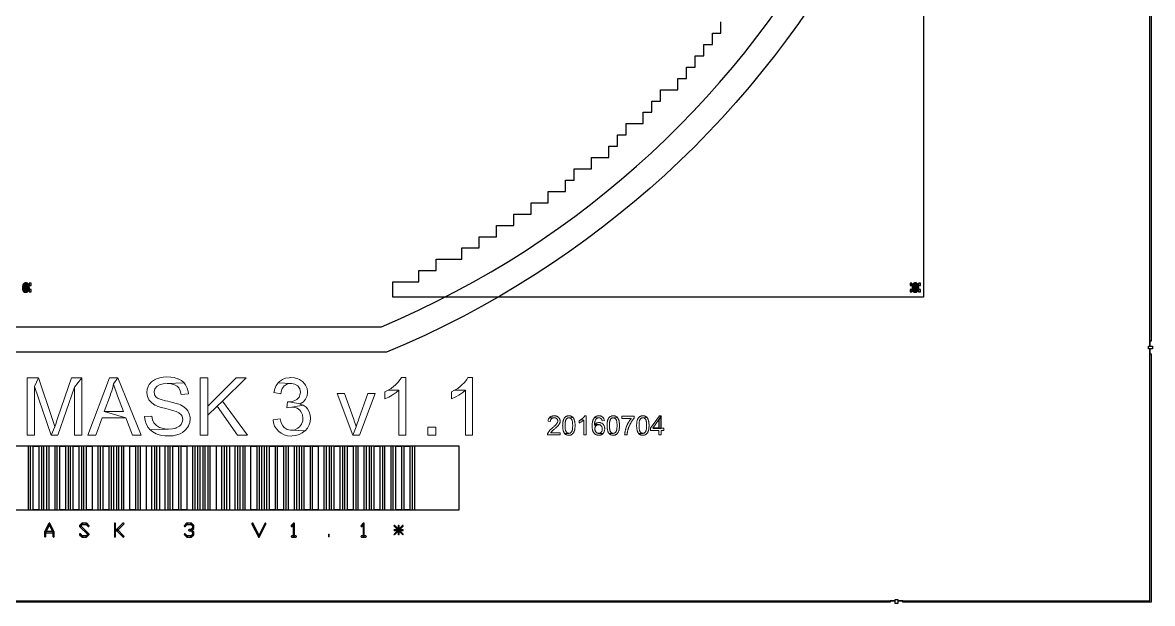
# Model space of a CAD drawing. Header units: millimetres. Extents: x -89 to 89, y -89 to 89.
# Drawn here: x 0.1 to 89.1, y -89.1 to -43.3 of the extents above; entities that cross this region are included whole.
import ezdxf

# ---------------------------------------------------------------- set-up
doc = ezdxf.new("R2010")
doc.units = ezdxf.units.MM
for name, color, linetype in [('A', 4, 'Continuous'), ('AC', 6, 'Continuous'), ('F', 5, 'Continuous'), ('FC', 3, 'Continuous')]:
    doc.layers.add(name, color=color, linetype=linetype)

msp = doc.modelspace()

# ---------------------------------------------------------------- linework, layer by layer
at = {"layer": 'A'}
for points in [[(0.629, -64.535), (0.731, -64.535), (0.735341, -64.53462), (0.73955, -64.533492), (0.7435, -64.531651), (0.74707, -64.529151), (0.750151, -64.52607), (0.752651, -64.5225), (0.754492, -64.51855), (0.75562, -64.514341), (0.756, -64.51), (0.756, -64.36), (0.75562, -64.355659), (0.754492, -64.351449), (0.752651, -64.3475), (0.750151, -64.34393), (0.74707, -64.340849), (0.7435, -64.338349), (0.73955, -64.336508), (0.735341, -64.33538), (0.731, -64.335), (0.646, -64.335, -0.414213562), (0.629, -64.318), (0.629, -64.19, 0.41421356), (0.6165, -64.1775), (0.592948, -64.1775, -0.414213563), (0.580448, -64.165), (0.580499, -64.053483), (0.580492, -64.050915, 1.00799528), (0.099508, -64.050915), (0.0995, -64.053483), (0.0995, -64.3302, 1), (0.5625, -64.3302), (0.562499, -64.053532), (0.562492, -64.050866, 1.008421629), (0.117508, -64.050866), (0.117501, -64.053532), (0.1175, -64.3302, 1), (0.5445, -64.3302), (0.544499, -64.05358), (0.544492, -64.050813, 1.008903316), (0.135508, -64.050813), (0.135501, -64.05358), (0.1355, -64.3302, 1), (0.5265, -64.3302), (0.526499, -64.053629), (0.526492, -64.050755, 1.009453438), (0.153508, -64.050755), (0.1535, -64.053629), (0.1535, -64.3302, 1), (0.5085, -64.3302), (0.5085, -64.053678), (0.508492, -64.050692, 1.010089885), (0.171508, -64.050692), (0.1715, -64.053678), (0.1715, -64.3302, 1), (0.4905, -64.3302), (0.4905, -64.053726), (0.490491, -64.050622, 1.010837862), (0.189509, -64.050622), (0.1895, -64.053726), (0.1895, -64.3302, 1), (0.4725, -64.3302), (0.4725, -64.053775), (0.472491, -64.050546, 1.01173423), (0.207509, -64.050546), (0.2075, -64.053775), (0.2075, -64.3302, 1), (0.4545, -64.3302), (0.4545, -64.053823), (0.454491, -64.05046, 1.012835522), (0.225509, -64.05046), (0.2255, -64.053823), (0.2255, -64.3302, 1), (0.4365, -64.3302), (0.4365, -64.053872), (0.43649, -64.050364, 1.014233835), (0.24351, -64.050364), (0.2435, -64.053872), (0.2435, -64.3302, 1), (0.4185, -64.3302), (0.4185, -64.05392), (0.41849, -64.050253, 1.016092009), (0.26151, -64.050253), (0.2615, -64.05392), (0.2615, -64.3302, 1), (0.4005, -64.3302), (0.4005, -64.053969), (0.40049, -64.050123, 1.018733225), (0.27951, -64.050123), (0.2795, -64.053969), (0.2795, -64.2707, 0.414213563), (0.292, -64.2832), (0.295, -64.2832, -0.414213565), (0.3075, -64.2957), (0.3075, -64.3202, 0.414213563), (0.3275, -64.3402), (0.3525, -64.3402, 0.414213563), (0.3725, -64.3202), (0.3725, -64.2952, 0.414213563), (0.3525, -64.2752), (0.305, -64.2752, -0.414213562), (0.2925, -64.2627), (0.2925, -64.054004), (0.292511, -64.050011, -1.021522029), (0.387489, -64.050011), (0.3875, -64.054004), (0.3875, -64.3302, -1), (0.2745, -64.3302), (0.2745, -64.053955), (0.27451, -64.050161, -1.017890471), (0.40549, -64.050161), (0.4055, -64.053955), (0.4055, -64.3302, -1), (0.2565, -64.3302), (0.2565, -64.053907), (0.25651, -64.050286, -1.015515614), (0.42349, -64.050286), (0.4235, -64.053907), (0.4235, -64.3302, -1), (0.2385, -64.3302), (0.2385, -64.053858), (0.23851, -64.050392, -1.013808109), (0.44149, -64.050392), (0.4415, -64.053858), (0.4415, -64.3302, -1), (0.2205, -64.3302), (0.2205, -64.05381), (0.220509, -64.050485, -1.012504642), (0.459491, -64.050485), (0.4595, -64.05381), (0.4595, -64.3302, -1), (0.2025, -64.3302), (0.2025, -64.053761), (0.202509, -64.050568, -1.011467578), (0.477491, -64.050568), (0.4775, -64.053761), (0.4775, -64.3302, -1), (0.1845, -64.3302), (0.1845, -64.053713), (0.184509, -64.050642, -1.010617056), (0.495491, -64.050642), (0.4955, -64.053713), (0.4955, -64.3302, -1), (0.1665, -64.3302), (0.1665, -64.053664), (0.166508, -64.05071, -1.009903153), (0.513492, -64.05071), (0.5135, -64.053664), (0.5135, -64.3302, -1), (0.1485, -64.3302), (0.148501, -64.053616), (0.148508, -64.050771, -1.009292839), (0.531492, -64.050771), (0.531499, -64.053616), (0.5315, -64.3302, -1), (0.1305, -64.3302), (0.130501, -64.053567), (0.130508, -64.050828, -1.008763282), (0.549492, -64.050828), (0.549499, -64.053567), (0.5495, -64.3302, -1), (0.1125, -64.3302), (0.112501, -64.053518), (0.112508, -64.05088, -1.008298118), (0.567492, -64.05088), (0.567499, -64.053518), (0.5675, -64.18, 0.414212057), (0.58, -64.1925), (0.5915, -64.1925, -0.414213561), (0.604, -64.205), (0.604, -64.51), (0.60438, -64.514341), (0.605508, -64.51855), (0.607349, -64.5225), (0.609849, -64.52607), (0.61293, -64.529151), (0.6165, -64.531651), (0.62045, -64.533492), (0.624659, -64.53462)], [(0.3525, -64.044), (0.3275, -64.044, 0.414213562), (0.3075, -64.064), (0.3075, -64.089, 0.414213562), (0.3275, -64.109), (0.3525, -64.109, 0.414213562), (0.3725, -64.089), (0.3725, -64.064, 0.414213562)], [(0.756, -63.86, 0.414213562), (0.731, -63.835), (0.629, -63.835, 0.414213562), (0.604, -63.86), (0.604, -64.01, 0.414213562), (0.629, -64.035), (0.731, -64.035, 0.414213561), (0.756, -64.01)], [(70.116, -63.86, 0.414213562), (70.091, -63.835), (69.989, -63.835, 0.414213562), (69.964, -63.86), (69.964, -64.01, 0.414213562), (69.989, -64.035), (70.091, -64.035, 0.414213562), (70.116, -64.01)], [(70.669, -64.535), (70.771, -64.535), (70.775341, -64.53462), (70.77955, -64.533492), (70.7835, -64.531651), (70.78707, -64.529151), (70.790151, -64.52607), (70.792651, -64.5225), (70.794492, -64.51855), (70.79562, -64.514341), (70.796, -64.51), (70.796, -64.36), (70.79562, -64.355659), (70.794492, -64.351449), (70.792651, -64.3475), (70.790151, -64.34393), (70.78707, -64.340849), (70.7835, -64.338349), (70.77955, -64.336508), (70.775341, -64.33538), (70.771, -64.335), (70.686, -64.335, -0.414213562), (70.669, -64.318), (70.669, -64.19, 0.41421356), (70.6565, -64.1775), (70.632948, -64.1775, -0.414213563), (70.620448, -64.165), (70.620499, -64.053483), (70.620492, -64.050915, 1.00799528), (70.139508, -64.050915), (70.1395, -64.053483), (70.1395, -64.3302, 1), (70.6025, -64.3302), (70.602499, -64.053532), (70.602492, -64.050866, 1.008421629), (70.157508, -64.050866), (70.157501, -64.053532), (70.1575, -64.3302, 1), (70.5845, -64.3302), (70.584499, -64.05358), (70.584492, -64.050813, 1.008903316), (70.175508, -64.050813), (70.175501, -64.05358), (70.1755, -64.3302, 1), (70.5665, -64.3302), (70.566499, -64.053629), (70.566492, -64.050755, 1.009453438), (70.193508, -64.050755), (70.1935, -64.053629), (70.1935, -64.3302, 1), (70.5485, -64.3302), (70.5485, -64.053678), (70.548492, -64.050692, 1.010089885), (70.211508, -64.050692), (70.2115, -64.053678), (70.2115, -64.3302, 1), (70.5305, -64.3302), (70.5305, -64.053726), (70.530491, -64.050622, 1.010837862), (70.229509, -64.050622), (70.2295, -64.053726), (70.2295, -64.3302, 1), (70.5125, -64.3302), (70.5125, -64.053775), (70.512491, -64.050546, 1.01173423), (70.247509, -64.050546), (70.2475, -64.053775), (70.2475, -64.3302, 1), (70.4945, -64.3302), (70.4945, -64.053823), (70.494491, -64.05046, 1.012835522), (70.265509, -64.05046), (70.2655, -64.053823), (70.2655, -64.3302, 1), (70.4765, -64.3302), (70.4765, -64.053872), (70.47649, -64.050364, 1.014233835), (70.28351, -64.050364), (70.2835, -64.053872), (70.2835, -64.3302, 1), (70.4585, -64.3302), (70.4585, -64.05392), (70.45849, -64.050253, 1.016092009), (70.30151, -64.050253), (70.3015, -64.05392), (70.3015, -64.3302, 1), (70.4405, -64.3302), (70.4405, -64.053969), (70.44049, -64.050123, 1.018733225), (70.31951, -64.050123), (70.3195, -64.053969), (70.3195, -64.2707, 0.414213563), (70.332, -64.2832), (70.335, -64.2832, -0.414213565), (70.3475, -64.2957), (70.3475, -64.3202, 0.414213563), (70.3675, -64.3402), (70.3925, -64.3402, 0.414213563), (70.4125, -64.3202), (70.4125, -64.2952, 0.414213563), (70.3925, -64.2752), (70.345, -64.2752, -0.414213562), (70.3325, -64.2627), (70.3325, -64.054004), (70.332511, -64.050011, -1.021522029), (70.427489, -64.050011), (70.4275, -64.054004), (70.4275, -64.3302, -1), (70.3145, -64.3302), (70.3145, -64.053955), (70.31451, -64.050161, -1.017890471), (70.44549, -64.050161), (70.4455, -64.053955), (70.4455, -64.3302, -1), (70.2965, -64.3302), (70.2965, -64.053907), (70.29651, -64.050286, -1.015515614), (70.46349, -64.050286), (70.4635, -64.053907), (70.4635, -64.3302, -1), (70.2785, -64.3302), (70.2785, -64.053858), (70.27851, -64.050392, -1.013808109), (70.48149, -64.050392), (70.4815, -64.053858), (70.4815, -64.3302, -1), (70.2605, -64.3302), (70.2605, -64.05381), (70.260509, -64.050485, -1.012504642), (70.499491, -64.050485), (70.4995, -64.05381), (70.4995, -64.3302, -1), (70.2425, -64.3302), (70.2425, -64.053761), (70.242509, -64.050568, -1.011467578), (70.517491, -64.050568), (70.5175, -64.053761), (70.5175, -64.3302, -1), (70.2245, -64.3302), (70.2245, -64.053713), (70.224509, -64.050642, -1.010617056), (70.535491, -64.050642), (70.5355, -64.053713), (70.5355, -64.3302, -1), (70.2065, -64.3302), (70.2065, -64.053664), (70.206508, -64.05071, -1.009903153), (70.553492, -64.05071), (70.5535, -64.053664), (70.5535, -64.3302, -1), (70.1885, -64.3302), (70.188501, -64.053616), (70.188508, -64.050771, -1.009292839), (70.571492, -64.050771), (70.571499, -64.053616), (70.5715, -64.3302, -1), (70.1705, -64.3302), (70.170501, -64.053567), (70.170508, -64.050828, -1.008763282), (70.589492, -64.050828), (70.589499, -64.053567), (70.5895, -64.3302, -1), (70.1525, -64.3302), (70.152501, -64.053518), (70.152508, -64.05088, -1.008298118), (70.607492, -64.05088), (70.607499, -64.053518), (70.6075, -64.18, 0.414212057), (70.62, -64.1925), (70.6315, -64.1925, -0.414213561), (70.644, -64.205), (70.644, -64.51), (70.64438, -64.514341), (70.645508, -64.51855), (70.647349, -64.5225), (70.649849, -64.52607), (70.65293, -64.529151), (70.6565, -64.531651), (70.66045, -64.533492), (70.664659, -64.53462)], [(70.3925, -64.044), (70.3675, -64.044, 0.414213562), (70.3475, -64.064), (70.3475, -64.089, 0.414213562), (70.3675, -64.109), (70.3925, -64.109, 0.414213562), (70.4125, -64.089), (70.4125, -64.064, 0.414213562)], [(70.796, -63.86, 0.414213562), (70.771, -63.835), (70.669, -63.835, 0.414213562), (70.644, -63.86), (70.644, -64.01, 0.414213562), (70.669, -64.035), (70.771, -64.035, 0.414213561), (70.796, -64.01)], [(70.091, -64.335), (69.989, -64.335, 0.414213563), (69.964, -64.36), (69.964, -64.51, 0.414213563), (69.989, -64.535), (70.091, -64.535, 0.414213562), (70.116, -64.51), (70.116, -64.36, 0.414213562)]]:
    msp.add_lwpolyline(points, format="xyb", close=True, dxfattribs=at)
at = {"layer": 'AC'}
msp.add_lwpolyline([(71.02, -5.89), (71.02, -64.93), (29.24, -64.93), (29.24, -63.74), (31.28, -63.74), (31.28, -62.85), (32.64, -62.85), (32.64, -61.96), (34.68, -61.96), (34.68, -61.07), (36.04, -61.07), (36.04, -60.18), (37.4, -60.18), (37.4, -59.29), (38.76, -59.29), (38.76, -58.4), (40.12, -58.4), (40.12, -57.51), (41.48, -57.51), (41.48, -56.62), (42.84, -56.62), (42.84, -55.73), (43.52, -55.73), (43.52, -54.84), (44.88, -54.84), (44.88, -53.95), (46.24, -53.95), (46.24, -53.06), (46.92, -53.06), (46.92, -52.17), (47.6, -52.17), (47.6, -51.28), (48.96, -51.28), (48.96, -50.39), (49.64, -50.39), (49.64, -49.5), (50.32, -49.5), (50.32, -48.61), (51.68, -48.61), (51.68, -47.72), (52.36, -47.72), (52.36, -46.83), (53.04, -46.83), (53.04, -45.94), (53.72, -45.94), (53.72, -45.05), (54.4, -45.05), (54.4, -44.16), (55.08, -44.16), (55.08, -43.27)], dxfattribs=at)
at = {"layer": 'F'}
for points in [[(-68.8, -88.85), (68.8, -88.85), (68.8, -88.75), (69, -88.75), (69, -88.85), (88.85, -88.85), (88.85, -69), (88.75, -69), (88.75, -68.8), (88.85, -68.8), (88.85, 68.8), (88.75, 68.8), (88.75, 69), (88.85, 69), (88.85, 88.85), (69, 88.85), (69, 88.75), (68.8, 88.75), (68.8, 88.85), (-68.8, 88.85)], [(88.95, 68.4), (88.95, -68.4), (88.851, -68.4), (88.851, -68.8), (89.05, -68.8), (89.05, -69), (88.851, -69), (88.851, -69.4), (88.95, -69.4), (88.95, -88.95), (69.4, -88.95), (69.4, -88.851), (69, -88.851), (69, -89.05), (68.8, -89.05), (68.8, -88.851), (68.4, -88.851), (68.4, -88.95), (-68.4, -88.95)]]:
    msp.add_lwpolyline(points, dxfattribs=at)
for points in [[(0, 75, -0.820384483), (28.75, -69.270755, -0.820384483), (28.75, -69.270755), (-28.75, -69.270755, -0.820384483), (0, 75), (0, 73, 0.818118267), (-28.348642, -67.270755, 0.818118267), (-28.348642, -67.270755), (28.348642, -67.270755, 0.818118267), (0, 73, 0.818118267), (0, 73)], [(1.81634, -83.425196, 1), (1.905766, -83.469951), (2.239252, -82.80361, 1), (2.149826, -82.758855)], [(2.239253, -82.758858, 1), (2.149825, -82.803607), (2.483253, -83.469948, 1), (2.572682, -83.425199)], [(4.57571, -82.912464, 1), (4.646396, -82.983199), (4.813111, -82.8166, 1), (4.742424, -82.745865)], [(4.777767, -82.731232, 1), (4.777767, -82.831232), (5.111253, -82.831232, 1), (5.111253, -82.731232)], [(5.146596, -82.745865, 1), (5.07591, -82.8166), (5.242624, -82.983199, 1), (5.313311, -82.912464)], [(7.311053, -83.780715, 1), (7.411053, -83.780715), (7.411053, -82.781232, 1), (7.311053, -82.781232)], [(8.063307, -82.816604, 1), (7.992628, -82.745861), (7.492428, -83.245602, 1), (7.563107, -83.316345)], [(12.82571, -82.912464, 1), (12.896396, -82.983199), (13.063111, -82.8166, 1), (12.992424, -82.745865)], [(13.027767, -82.731232, 1), (13.027767, -82.831232), (13.361253, -82.831232, 1), (13.361253, -82.731232)], [(13.396596, -82.745865, 1), (13.32591, -82.8166), (13.492624, -82.983199, 1), (13.563311, -82.912464)], [(18.239092, -82.758719, 1), (18.149665, -82.803471), (18.649807, -83.802897, 1), (18.739235, -83.758145)], [(18.649809, -83.758142, 1), (18.739233, -83.8029), (19.239462, -82.803475, 1), (19.150037, -82.758716)], [(21.242412, -82.912579, 1), (21.313089, -82.983323), (21.479817, -82.816755, 1), (21.409141, -82.74601)], [(21.494479, -82.781383, 1), (21.394479, -82.781383), (21.394479, -83.780857, 1), (21.494479, -83.780857)], [(26.742409, -82.912582, 1), (26.813092, -82.98332), (26.979789, -82.816752, 1), (26.909105, -82.746014)], [(26.994447, -82.781383, 1), (26.894447, -82.781383), (26.894447, -83.780857, 1), (26.994447, -83.780857)], [(1.861053, -83.397573, 1), (1.861053, -83.497573), (2.527967, -83.497573, 1), (2.527967, -83.397573)], [(1.811053, -83.780715, 1), (1.911053, -83.780715), (1.911053, -83.447573, 1), (1.811053, -83.447573)], [(2.577967, -83.447573, 1), (2.477967, -83.447573), (2.477967, -83.780715, 1), (2.577967, -83.780715)], [(5.242629, -83.649488, 1), (5.313306, -83.578743), (4.646392, -82.91246, 1), (4.575715, -82.983204)], [(4.646396, -83.578748, 1), (4.57571, -83.649483), (4.742424, -83.816083, 1), (4.813111, -83.745348)], [(5.07591, -83.745348, 1), (5.146596, -83.816083), (5.313311, -83.649483, 1), (5.242624, -83.578748)], [(7.527767, -83.330974, 1), (7.527767, -83.230974), (7.361053, -83.230974, 1), (7.361053, -83.330974)], [(7.563107, -83.245602, 1), (7.492428, -83.316345), (7.992628, -83.816087, 1), (8.063307, -83.745343)], [(12.992424, -83.816083, 1), (13.063111, -83.745348), (12.896396, -83.578748, 1), (12.82571, -83.649483)], [(13.361253, -83.330974, 1), (13.361253, -83.230974), (13.194539, -83.230974, 1), (13.194539, -83.330974)], [(13.563311, -83.149742, 1), (13.492624, -83.079007), (13.32591, -83.245606, 1), (13.396596, -83.316341)], [(13.396596, -83.245606, 1), (13.32591, -83.316341), (13.492624, -83.482941, 1), (13.563311, -83.412206)], [(13.563311, -83.649483, 1), (13.492624, -83.578748), (13.32591, -83.745348, 1), (13.396596, -83.816083)], [(13.577967, -82.947832, 1), (13.477967, -82.947832), (13.477967, -83.114374, 1), (13.577967, -83.114374)], [(13.577967, -83.447573, 1), (13.477967, -83.447573), (13.477967, -83.614115, 1), (13.577967, -83.614115)], [(29.384612, -82.924251, 1), (29.337494, -82.971413), (30.004408, -83.637697, 1), (30.051526, -83.590534)], [(30.051526, -82.971413, 1), (30.004408, -82.924251), (29.337494, -83.590534, 1), (29.384612, -83.637697)], [(30.027967, -83.314307, 1), (30.027967, -83.24764), (29.361053, -83.24764, 1), (29.361053, -83.314307)], [(29.661206, -83.614115, 1), (29.727872, -83.614115), (29.727872, -82.947832, 1), (29.661206, -82.947832)], [(4.777767, -83.730715, 1), (4.777767, -83.830715), (5.111253, -83.830715, 1), (5.111253, -83.730715)], [(13.361253, -83.830715, 1), (13.361253, -83.730715), (13.027767, -83.730715, 1), (13.027767, -83.830715)], [(21.27775, -83.730857, 1), (21.27775, -83.830857), (21.611175, -83.830857, 1), (21.611175, -83.730857)], [(26.77775, -83.730857, 1), (26.77775, -83.830857), (27.111175, -83.830857, 1), (27.111175, -83.730857)]]:
    msp.add_lwpolyline(points, format="xyb", close=True, dxfattribs=at)
at = {"layer": 'F', "lineweight": 0}
for points in [[(1.351006, -71.294894), (0.454629, -71.294894), (0.454629, -75.79369), (1.029663, -75.79369), (1.029663, -71.96464)], [(1.351006, -71.294894), (1.029663, -71.96464), (2.331946, -75.79369), (2.629611, -75.147623), (2.60255, -75.056294), (2.521369, -74.805985), (2.41651, -74.48126)], [(4.747089, -71.294894), (3.945424, -71.294894), (2.869772, -74.427139), (2.795356, -74.650387), (2.700644, -74.931139), (2.629611, -75.147623), (2.331946, -75.79369), (2.866389, -75.79369), (4.175438, -72.028908)], [(4.747089, -71.294894), (4.175438, -72.028908), (4.175438, -75.79369), (4.747089, -75.79369)], [(7.581669, -71.294894), (6.942366, -71.294894), (5.213882, -75.79369), (5.846419, -75.79369), (6.340272, -74.430521), (8.220972, -74.430521), (6.512782, -73.946816), (7.006635, -72.62762), (7.020165, -72.58703), (7.111494, -72.316426), (7.18591, -72.042439), (7.246796, -71.765069)], [(7.581669, -71.294894), (7.246796, -71.765069), (7.277239, -71.869928), (7.355038, -72.113472), (7.453132, -72.390842), (7.568139, -72.698654), (8.038314, -73.946816), (6.512782, -73.946816), (8.220972, -74.430521), (8.745267, -75.79369), (9.421778, -75.79369)], [(11.45131, -71.217096), (11.16041, -71.234008), (10.883041, -71.284747), (10.625967, -71.369311), (10.463604, -71.450492), (10.236973, -71.612854), (10.061081, -71.81919), (10.000195, -71.920667), (9.902101, -72.181123), (9.868275, -72.458493), (9.868275, -72.485553), (9.912248, -72.766305), (10.027255, -73.016614), (10.071228, -73.080883), (10.257269, -73.273688), (10.507578, -73.436051), (10.541403, -73.456346), (10.747739, -73.54091), (11.025108, -73.625474), (11.373511, -73.716803), (11.721914, -73.804749), (11.999284, -73.879165), (12.175176, -73.936669), (12.388277, -74.038145), (12.581083, -74.200508), (12.641969, -74.301984), (12.702855, -74.572589), (12.689325, -74.701126), (12.5777, -74.9582), (12.445781, -75.093502), (12.188707, -75.235569), (12.148116, -75.252482), (11.884277, -75.31675), (11.586612, -75.337046), (10.125349, -75.381019), (10.33845, -75.556912), (10.592141, -75.692214), (10.754504, -75.7531), (11.011578, -75.820751), (11.299095, -75.857959), (11.613673, -75.871489), (11.664411, -75.871489), (11.955311, -75.847811), (12.229297, -75.786925), (12.482989, -75.692214), (12.68256, -75.583972), (12.899043, -75.411462), (13.071553, -75.198361), (13.149352, -75.059676), (13.244063, -74.79922), (13.277889, -74.525233), (13.271124, -74.400078), (13.21362, -74.126092), (13.088466, -73.882548), (12.983607, -73.750628), (12.777271, -73.574735), (12.510049, -73.425903), (12.398425, -73.378547), (12.171794, -73.304131), (11.877512, -73.22295), (11.515579, -73.135003), (11.349833, -73.097795), (11.008196, -73.003084), (10.764652, -72.908372), (10.615819, -72.817043), (10.507578, -72.681741), (10.443309, -72.417902), (10.443309, -72.407754), (10.507578, -72.154063), (10.690236, -71.93758), (10.879659, -71.83272), (11.143498, -71.765069), (11.474988, -71.741391), (12.797566, -71.694036), (12.591231, -71.51476), (12.334157, -71.376076), (12.286801, -71.359163), (12.029727, -71.277982), (11.752357, -71.234008)], [(12.797566, -71.694036), (11.474988, -71.741391), (11.789565, -71.765069), (12.053405, -71.839485), (12.25974, -71.961257), (12.37813, -72.079647), (12.506667, -72.313043), (12.570935, -72.603943), (13.142587, -72.563352), (13.122291, -72.367164), (13.047875, -72.099942), (12.919338, -71.853016)], [(14.661353, -71.294894), (14.066024, -71.294894), (14.066024, -75.79369), (14.661353, -75.79369), (14.661353, -74.234333), (14.661353, -73.52738)], [(17.702269, -71.294894), (16.893839, -71.294894), (14.661353, -73.52738), (14.661353, -74.234333), (15.395367, -73.517232), (15.814804, -73.118091)], [(20.212123, -71.683888), (20.053143, -71.896989), (19.938137, -72.15068), (19.860338, -72.44158), (20.411694, -72.539674), (20.438755, -72.400989), (20.536849, -72.133768), (20.689063, -71.930814), (20.712741, -71.910519), (20.946138, -71.775217), (21.226889, -71.731244)], [(21.213359, -71.274599), (21.074675, -71.281364), (20.793923, -71.32872), (20.543614, -71.430197), (20.320365, -71.579029), (20.212123, -71.683888), (21.226889, -71.731244), (21.257332, -71.731244), (21.534702, -71.785365), (21.75795, -71.930814), (21.761333, -71.934197), (21.910165, -72.157445), (21.960904, -72.431432), (21.954138, -72.563352), (21.86281, -72.817043), (21.680152, -72.999701), (21.58544, -73.057205), (21.328366, -73.151916), (21.044232, -73.185742), (21.954138, -73.334574), (22.197682, -73.175594), (22.373575, -72.976023), (22.373575, -72.976023), (22.491964, -72.722332), (22.529173, -72.444963), (22.529173, -72.397607), (22.481817, -72.12362), (22.36681, -71.866546), (22.319454, -71.79213), (22.133414, -71.589177), (21.893252, -71.433579), (21.768098, -71.376076), (21.500876, -71.301659)], [(30.265072, -71.274599), (29.909904, -71.274599), (29.81181, -71.436962), (29.642682, -71.653445), (29.416051, -71.876694), (29.331487, -71.95111), (29.108239, -72.120237), (28.868078, -72.26907), (29.710333, -72.272452), (29.710333, -75.79369), (30.265072, -75.79369)], [(35.504647, -71.274599), (35.149479, -71.274599), (35.054768, -71.436962), (34.882258, -71.653445), (34.659009, -71.876694), (34.571063, -71.95111), (34.347814, -72.120237), (34.107653, -72.26907), (34.953291, -72.272452), (34.953291, -75.79369), (35.504647, -75.79369)], [(25.444934, -72.532909), (24.859752, -72.532909), (26.101149, -75.79369), (26.351458, -75.14424), (26.317632, -75.025851), (26.233069, -74.751864), (26.145122, -74.488025)], [(27.849929, -72.532909), (27.28166, -72.532909), (26.557794, -74.525233), (26.523968, -74.616562), (26.429257, -74.900696), (26.351458, -75.14424), (26.101149, -75.79369), (26.615297, -75.79369)], [(28.868078, -72.26907), (28.607621, -72.404372), (28.607621, -72.938815), (28.67189, -72.915137), (28.918816, -72.803513), (29.18942, -72.654681), (29.267219, -72.607325), (29.514145, -72.44158), (29.710333, -72.272452)], [(34.107653, -72.26907), (33.847196, -72.404372), (33.847196, -72.938815), (33.914847, -72.915137), (34.158391, -72.803513), (34.428995, -72.654681), (34.506794, -72.607325), (34.753721, -72.44158), (34.953291, -72.272452)], [(15.814804, -73.118091), (15.395367, -73.517232), (16.998698, -75.79369), (17.78345, -75.79369)], [(20.956285, -73.178977), (20.895399, -73.662682), (21.020554, -73.635621), (21.284393, -73.601796), (22.184152, -73.452963), (21.910165, -73.358252), (21.954138, -73.334574), (21.044232, -73.185742)], [(22.184152, -73.452963), (21.284393, -73.601796), (21.433225, -73.611943), (21.697064, -73.693125), (21.91693, -73.848722), (22.008259, -73.953581), (22.126649, -74.193743), (22.163857, -74.477877), (22.146944, -74.670683), (22.058998, -74.927757), (21.896635, -75.147623), (21.75795, -75.26263), (21.514407, -75.377636), (21.237037, -75.418227), (22.329602, -75.455435), (22.51226, -75.242334), (22.644179, -75.005555), (22.725361, -74.745099), (22.749039, -74.464347), (22.732126, -74.234333), (22.661092, -73.967112), (22.529173, -73.737098), (22.407401, -73.605178)], [(10.257269, -74.298602), (9.695765, -74.34934), (9.695765, -74.36287), (9.732973, -74.647005), (9.814154, -74.910844), (9.946074, -75.15777), (9.952839, -75.167918), (10.125349, -75.381019), (11.586612, -75.337046), (11.434397, -75.333663), (11.153645, -75.28969), (10.896571, -75.201744), (10.876276, -75.194978), (10.622584, -75.042764), (10.446692, -74.853341), (10.433161, -74.833045), (10.321537, -74.596267)], [(20.357573, -74.531998), (19.806217, -74.606414), (19.840043, -74.822898), (19.931372, -75.086737), (20.066674, -75.320133), (20.252714, -75.523086), (20.435372, -75.658388), (20.672151, -75.78016), (20.939372, -75.851194), (21.233655, -75.874872), (21.324984, -75.871489), (21.609118, -75.837664), (21.872957, -75.756482), (22.109736, -75.631328), (22.322837, -75.4622), (22.329602, -75.455435), (21.237037, -75.418227), (21.182916, -75.414844), (20.912312, -75.357341), (20.682298, -75.208509), (20.570674, -75.079972), (20.44552, -74.843193)], [(41.946017, -74.282322), (41.922634, -74.282638), (41.87966, -74.285166), (41.838898, -74.290222), (41.799716, -74.297489), (41.762429, -74.307285), (41.727355, -74.319608), (41.693861, -74.334144), (41.662578, -74.351207), (41.633191, -74.370798), (41.605701, -74.392917), (41.592745, -74.404608), (41.568415, -74.430519), (41.941909, -74.434943), (41.976983, -74.436207), (42.016481, -74.44221), (42.053136, -74.452322), (42.086946, -74.467173), (42.118229, -74.486132), (42.146667, -74.509515), (42.157727, -74.521207), (42.181742, -74.551225), (42.200385, -74.583772), (42.213656, -74.61853), (42.221556, -74.6555), (42.2244, -74.694683), (42.224084, -74.702898), (42.220924, -74.737025), (42.213024, -74.771467), (42.201017, -74.806541), (42.184585, -74.842564), (42.16373, -74.878902), (42.138452, -74.915872), (42.12676, -74.931039), (42.109381, -74.952526), (42.089474, -74.975277), (42.067671, -74.999292), (42.043024, -75.024571), (42.016481, -75.050798), (41.987411, -75.078288), (41.956128, -75.107043), (41.922634, -75.137062), (41.886612, -75.168344), (41.848377, -75.200575), (41.807931, -75.234069), (41.7915, -75.247656), (41.75611, -75.277359), (41.722931, -75.30643), (41.691965, -75.334236), (41.662894, -75.361411), (41.636035, -75.387638), (41.611073, -75.413233), (41.588322, -75.437879), (41.567783, -75.461262), (41.567151, -75.461894), (41.540608, -75.494757), (41.516593, -75.527619), (41.495106, -75.560798), (41.476147, -75.593976), (41.460032, -75.627471), (41.446128, -75.660965), (41.441389, -75.67392), (41.431277, -75.711207), (41.425589, -75.749757), (41.424641, -75.788939), (42.415571, -75.788939), (42.415571, -75.611987), (41.680273, -75.611987), (41.685013, -75.604404), (41.706184, -75.573437), (41.730515, -75.542471), (41.758006, -75.511504), (41.761165, -75.508028), (41.777597, -75.491913), (41.798452, -75.472638), (41.82373, -75.449571), (41.853749, -75.423028), (41.888191, -75.393326), (41.927058, -75.359831), (41.970664, -75.323177), (42.005738, -75.293474), (42.042708, -75.26156), (42.077151, -75.230909), (42.109381, -75.202155), (42.1394, -75.174664), (42.167206, -75.148753), (42.192485, -75.124106), (42.215552, -75.101039), (42.236407, -75.079236), (42.25505, -75.059329), (42.273693, -75.03721), (42.300552, -75.003716), (42.323935, -74.970853), (42.344474, -74.938623), (42.362169, -74.907024), (42.376704, -74.876058), (42.3865, -74.851095), (42.398191, -74.813493), (42.406723, -74.775575), (42.411779, -74.73734), (42.413359, -74.69879), (42.412727, -74.670984), (42.408619, -74.632117), (42.401351, -74.594831), (42.390608, -74.558809), (42.376704, -74.524367), (42.359641, -74.491504), (42.338786, -74.460222), (42.315087, -74.430519), (42.287597, -74.40208), (42.269269, -74.385649), (42.241147, -74.363846), (42.210812, -74.344887), (42.178898, -74.32814), (42.144771, -74.314236), (42.108749, -74.302861), (42.071147, -74.293697), (42.031333, -74.287378), (41.989623, -74.283586)], [(41.568415, -74.430519), (41.546296, -74.458326), (41.526704, -74.48866), (41.509641, -74.520891), (41.49479, -74.555649), (41.482467, -74.592303), (41.472355, -74.631485), (41.464455, -74.67288), (41.4594, -74.716169), (41.648359, -74.735761), (41.648675, -74.721857), (41.652467, -74.679515), (41.659734, -74.640649), (41.67111, -74.604311), (41.686593, -74.571448), (41.705868, -74.54143), (41.729251, -74.514571), (41.732095, -74.512043), (41.759901, -74.488344), (41.790552, -74.469069), (41.824046, -74.454218), (41.860701, -74.443474), (41.899883, -74.436839), (41.941909, -74.434943)], [(43.101574, -74.282322), (43.077875, -74.282954), (43.036481, -74.286114), (42.997299, -74.292433), (42.960013, -74.301913), (42.924939, -74.314236), (42.891444, -74.330036), (42.860162, -74.348679), (42.830775, -74.370482), (42.808972, -74.389125), (42.783693, -74.41472), (42.759994, -74.442842), (42.737875, -74.473493), (42.717968, -74.506671), (42.699325, -74.542062), (42.682894, -74.579664), (42.668043, -74.62011), (42.667095, -74.62327), (42.657615, -74.653604), (42.649084, -74.685519), (42.6415, -74.719329), (42.634864, -74.754404), (42.62886, -74.79169), (42.624121, -74.83024), (42.620013, -74.870686), (42.616853, -74.912712), (42.614641, -74.956318), (42.613377, -75.00182), (42.612745, -75.048902), (42.613061, -75.07734), (42.614325, -75.126634), (42.616537, -75.174032), (42.619697, -75.21985), (42.624121, -75.264088), (42.629492, -75.30643), (42.636128, -75.346876), (42.643712, -75.385742), (42.652559, -75.423028), (42.662355, -75.458418), (42.673098, -75.492229), (42.685106, -75.524459), (42.698061, -75.554794), (42.712281, -75.583233), (42.727448, -75.610407), (42.743879, -75.63537), (42.761258, -75.659069), (42.766946, -75.666021), (43.101574, -75.663177), (43.07282, -75.661281), (43.037745, -75.654645), (43.004567, -75.642322), (42.972968, -75.624943), (42.943266, -75.601876), (42.915143, -75.573753), (42.888916, -75.540259), (42.888284, -75.539311), (42.875645, -75.519088), (42.863953, -75.496021), (42.85321, -75.469794), (42.843414, -75.440723), (42.834883, -75.408809), (42.826983, -75.37405), (42.820347, -75.336448), (42.814976, -75.295686), (42.810236, -75.25208), (42.80676, -75.20563), (42.804232, -75.156337), (42.802652, -75.104199), (42.80202, -75.048902), (42.802336, -75.022675), (42.803284, -74.970537), (42.80518, -74.920612), (42.80834, -74.87353), (42.812448, -74.828976), (42.81782, -74.78695), (42.824139, -74.747452), (42.831407, -74.710482), (42.839623, -74.676039), (42.849102, -74.644125), (42.85953, -74.614738), (42.870905, -74.588196), (42.883544, -74.563865), (42.897132, -74.542378), (42.905347, -74.531318), (42.931258, -74.501932), (42.960013, -74.477601), (42.990979, -74.458958), (43.02479, -74.445686), (43.060812, -74.437471), (43.099678, -74.434943), (43.431779, -74.427359), (43.405552, -74.398604), (43.377113, -74.37301), (43.346463, -74.350259), (43.313284, -74.330352), (43.292113, -74.32024), (43.257987, -74.306337), (43.221649, -74.295909), (43.183414, -74.288326), (43.1436, -74.283902)], [(43.431779, -74.427359), (43.099678, -74.434943), (43.130645, -74.436523), (43.165719, -74.443474), (43.199214, -74.455798), (43.231128, -74.473177), (43.260831, -74.495928), (43.288953, -74.523735), (43.315496, -74.556597), (43.316128, -74.557861), (43.328767, -74.578084), (43.340459, -74.601151), (43.350886, -74.627378), (43.360682, -74.656448), (43.369214, -74.688363), (43.376797, -74.723121), (43.383117, -74.761039), (43.388805, -74.801801), (43.393228, -74.845407), (43.396704, -74.891857), (43.399232, -74.941467), (43.400812, -74.993604), (43.401444, -75.048902), (43.401444, -75.050798), (43.400812, -75.105779), (43.399232, -75.157917), (43.396704, -75.20721), (43.393228, -75.253344), (43.388489, -75.29695), (43.382801, -75.337396), (43.376165, -75.374998), (43.368582, -75.409757), (43.36005, -75.441671), (43.35057, -75.470742), (43.339827, -75.496653), (43.328136, -75.520036), (43.315496, -75.540259), (43.294325, -75.567433), (43.266518, -75.59682), (43.237132, -75.620519), (43.205849, -75.639162), (43.172671, -75.652433), (43.138228, -75.660333), (43.101574, -75.663177), (42.766946, -75.666021), (42.792541, -75.694459), (42.819715, -75.719422), (42.848786, -75.741857), (42.879437, -75.761132), (42.912299, -75.777563), (42.946426, -75.790835), (42.982764, -75.801262), (43.020682, -75.80853), (43.06018, -75.812954), (43.101574, -75.814534), (43.128117, -75.813902), (43.169195, -75.810426), (43.208377, -75.804106), (43.245347, -75.794311), (43.280738, -75.781671), (43.313916, -75.766188), (43.345199, -75.747229), (43.374901, -75.725426), (43.396388, -75.706467), (43.421667, -75.680872), (43.44505, -75.652749), (43.466853, -75.621783), (43.48676, -75.58892), (43.505087, -75.553214), (43.521518, -75.515296), (43.53637, -75.47485), (43.536686, -75.474218), (43.545849, -75.443883), (43.554381, -75.411969), (43.561964, -75.378474), (43.5686, -75.343084), (43.574604, -75.306114), (43.579344, -75.267563), (43.583451, -75.227117), (43.586611, -75.185091), (43.588823, -75.141485), (43.590087, -75.095984), (43.590403, -75.048902), (43.590403, -75.042582), (43.590087, -74.995184), (43.588823, -74.949682), (43.586611, -74.906709), (43.583767, -74.86563), (43.579976, -74.82708), (43.575236, -74.790426), (43.569864, -74.755984), (43.56386, -74.723753), (43.556909, -74.693735), (43.554381, -74.684887), (43.542689, -74.644125), (43.529418, -74.605575), (43.515199, -74.568604), (43.499399, -74.534162), (43.48202, -74.5013), (43.463693, -74.470649), (43.455793, -74.458958)], [(44.025831, -74.602099), (43.991072, -74.622006), (43.955682, -74.640965), (43.918712, -74.658976), (43.918712, -74.837192), (43.935459, -74.830872), (43.968005, -74.816969), (44.002132, -74.801485), (44.037522, -74.78379), (44.074492, -74.763883), (44.113042, -74.741764), (44.132634, -74.730073), (44.168972, -74.707006), (44.202466, -74.684255), (44.233433, -74.661188), (44.261555, -74.638121), (44.286834, -74.615054)], [(44.471054, -74.282322), (44.352559, -74.282322), (44.342132, -74.301913), (44.324121, -74.331616), (44.30295, -74.361318), (44.278935, -74.391337), (44.252076, -74.421671), (44.222057, -74.452006), (44.188879, -74.482972), (44.181295, -74.489608), (44.152225, -74.513939), (44.122522, -74.537322), (44.09124, -74.559757), (44.059009, -74.58156), (44.025831, -74.602099), (44.286834, -74.615054), (44.286834, -75.788939), (44.471054, -75.788939)], [(45.120403, -74.425147), (45.094808, -74.454218), (45.090384, -74.459906), (45.072373, -74.484236), (45.055626, -74.509831), (45.040143, -74.537006), (45.025607, -74.566077), (45.01202, -74.596411), (44.999697, -74.628642), (44.988321, -74.662136), (44.977894, -74.697526), (44.96873, -74.734497), (44.96083, -74.772731), (44.953879, -74.812861), (44.947875, -74.854571), (44.942819, -74.897861), (44.939028, -74.942731), (44.9365, -74.989181), (44.93492, -75.03721), (44.934288, -75.08682), (44.934288, -75.101039), (44.935236, -75.150333), (44.937448, -75.198047), (44.940923, -75.243549), (44.945663, -75.287471), (44.951667, -75.329181), (44.958935, -75.369311), (44.96715, -75.407545), (44.976946, -75.443567), (44.988005, -75.47801), (45.000013, -75.510556), (45.013284, -75.541207), (45.028135, -75.569961), (45.043935, -75.596504), (45.060998, -75.621467), (45.079641, -75.644534), (45.084697, -75.650853), (45.111871, -75.679292), (45.139994, -75.704887), (45.169381, -75.727954), (45.200347, -75.748177), (45.232894, -75.765872), (45.266388, -75.780723), (45.301462, -75.792731), (45.337801, -75.80221), (45.375403, -75.809162), (45.414585, -75.81327), (45.454715, -75.814534), (45.476518, -75.814218), (45.516332, -75.811058), (45.555198, -75.804738), (45.592485, -75.795575), (45.628191, -75.783567), (45.662949, -75.7684), (45.696128, -75.750073), (45.713823, -75.738697), (45.744158, -75.716262), (45.77228, -75.690984), (45.798191, -75.663177), (45.451871, -75.663177), (45.445236, -75.662861), (45.407633, -75.659385), (45.370663, -75.650537), (45.334641, -75.636318), (45.299251, -75.617043), (45.282187, -75.605352), (45.253749, -75.581337), (45.228154, -75.553214), (45.206035, -75.5213), (45.18676, -75.484961), (45.17412, -75.454627), (45.161797, -75.417656), (45.152949, -75.380054), (45.147894, -75.34182), (45.145998, -75.302638), (45.146946, -75.271987), (45.151685, -75.231857), (45.160217, -75.193939), (45.172541, -75.158865), (45.188972, -75.125686), (45.208879, -75.095352), (45.232894, -75.067229), (45.238265, -75.062173), (45.267652, -75.036578), (45.298935, -75.015723), (45.117243, -75.015091), (45.117243, -75.013195), (45.118507, -74.96485), (45.120719, -74.919032), (45.124195, -74.875426), (45.128619, -74.834664), (45.134622, -74.796114), (45.141574, -74.760407), (45.14979, -74.727229), (45.158953, -74.696262), (45.169381, -74.66814), (45.170013, -74.667508), (45.187708, -74.628642), (45.207299, -74.592935), (45.229102, -74.560705), (45.252801, -74.531634), (45.278711, -74.505723), (45.306518, -74.482972), (45.31505, -74.476969), (45.348228, -74.45801), (45.383303, -74.444422), (45.420905, -74.436523), (45.461035, -74.433679)], [(45.472094, -74.282322), (45.458823, -74.282322), (45.418061, -74.284534), (45.379195, -74.28959), (45.341277, -74.297173), (45.305254, -74.307285), (45.270812, -74.32024), (45.237633, -74.336039), (45.206035, -74.354367), (45.176016, -74.375222), (45.147262, -74.39892), (45.120403, -74.425147), (45.461035, -74.433679), (45.47715, -74.434311), (45.515384, -74.439051), (45.551407, -74.449478), (45.584901, -74.464961), (45.616184, -74.486132), (45.644938, -74.512675), (45.654418, -74.523735), (45.672429, -74.551541), (45.688544, -74.585352), (45.702763, -74.62485), (45.714455, -74.670352), (45.897726, -74.655816), (45.896778, -74.649813), (45.889511, -74.608419), (45.879715, -74.569236), (45.86676, -74.532266), (45.851592, -74.497508), (45.833265, -74.464961), (45.81241, -74.434943), (45.789027, -74.407136), (45.762801, -74.381541), (45.757745, -74.377433), (45.728674, -74.354999), (45.697708, -74.335723), (45.664845, -74.319608), (45.630087, -74.306021), (45.593433, -74.295593), (45.554882, -74.288326), (45.514436, -74.283902)], [(46.596053, -74.282322), (46.572354, -74.282954), (46.53096, -74.286114), (46.491778, -74.292433), (46.454492, -74.301913), (46.419102, -74.314236), (46.385923, -74.330036), (46.354641, -74.348679), (46.325254, -74.370482), (46.303451, -74.389125), (46.278172, -74.41472), (46.254157, -74.442842), (46.232355, -74.473493), (46.212131, -74.506671), (46.193804, -74.542062), (46.177373, -74.579664), (46.162522, -74.62011), (46.161574, -74.62327), (46.152094, -74.653604), (46.143563, -74.685519), (46.135979, -74.719329), (46.129343, -74.754404), (46.12334, -74.79169), (46.1186, -74.83024), (46.114492, -74.870686), (46.111332, -74.912712), (46.10912, -74.956318), (46.107856, -75.00182), (46.107224, -75.048902), (46.10754, -75.07734), (46.108488, -75.126634), (46.1107, -75.174032), (46.114176, -75.21985), (46.1186, -75.264088), (46.123972, -75.30643), (46.130607, -75.346876), (46.138191, -75.385742), (46.147039, -75.423028), (46.156834, -75.458418), (46.167578, -75.492229), (46.179585, -75.524459), (46.19254, -75.554794), (46.20676, -75.583233), (46.221927, -75.610407), (46.238358, -75.63537), (46.255421, -75.659069), (46.261425, -75.666021), (46.596053, -75.663177), (46.567299, -75.661281), (46.532224, -75.654645), (46.499046, -75.642322), (46.467447, -75.624943), (46.437745, -75.601876), (46.409622, -75.573753), (46.383395, -75.540259), (46.382763, -75.539311), (46.370124, -75.519088), (46.358117, -75.496021), (46.347689, -75.469794), (46.337894, -75.440723), (46.329046, -75.408809), (46.321462, -75.37405), (46.314827, -75.336448), (46.309139, -75.295686), (46.304715, -75.25208), (46.300923, -75.20563), (46.298395, -75.156337), (46.297131, -75.104199), (46.296499, -75.048902), (46.296499, -75.022675), (46.297763, -74.970537), (46.299659, -74.920612), (46.302819, -74.87353), (46.306927, -74.828976), (46.312299, -74.78695), (46.318618, -74.747452), (46.325886, -74.710482), (46.334102, -74.676039), (46.343581, -74.644125), (46.354009, -74.614738), (46.365384, -74.588196), (46.378024, -74.563865), (46.391611, -74.542378), (46.399827, -74.531318), (46.425737, -74.501932), (46.454176, -74.477601), (46.485459, -74.458958), (46.518953, -74.445686), (46.555291, -74.437471), (46.594157, -74.434943), (46.926258, -74.427359), (46.900031, -74.398604), (46.871592, -74.37301), (46.840626, -74.350259), (46.807763, -74.330352), (46.786592, -74.32024), (46.75215, -74.306337), (46.716128, -74.295909), (46.677893, -74.288326), (46.638079, -74.283902)], [(46.926258, -74.427359), (46.594157, -74.434943), (46.624808, -74.436523), (46.660198, -74.443474), (46.693693, -74.455798), (46.725607, -74.473177), (46.75531, -74.495928), (46.783433, -74.523735), (46.809975, -74.556597), (46.810607, -74.557861), (46.823247, -74.578084), (46.834938, -74.601151), (46.845366, -74.627378), (46.854845, -74.656448), (46.863693, -74.688363), (46.87096, -74.723121), (46.877596, -74.761039), (46.883284, -74.801801), (46.887708, -74.845407), (46.891183, -74.891857), (46.893711, -74.941467), (46.895291, -74.993604), (46.895607, -75.048902), (46.895607, -75.050798), (46.895291, -75.105779), (46.893711, -75.157917), (46.891183, -75.20721), (46.887392, -75.253344), (46.882968, -75.29695), (46.87728, -75.337396), (46.870644, -75.374998), (46.863061, -75.409757), (46.854529, -75.441671), (46.844734, -75.470742), (46.834306, -75.496653), (46.822615, -75.520036), (46.809975, -75.540259), (46.788804, -75.567433), (46.760998, -75.59682), (46.731295, -75.620519), (46.700328, -75.639162), (46.66715, -75.652433), (46.632392, -75.660333), (46.596053, -75.663177), (46.261425, -75.666021), (46.28702, -75.694459), (46.314195, -75.719422), (46.343265, -75.741857), (46.373916, -75.761132), (46.406462, -75.777563), (46.440905, -75.790835), (46.476927, -75.801262), (46.514845, -75.80853), (46.554659, -75.812954), (46.596053, -75.814534), (46.622596, -75.813902), (46.663674, -75.810426), (46.70254, -75.804106), (46.739827, -75.794311), (46.775217, -75.781671), (46.808395, -75.766188), (46.839678, -75.747229), (46.869064, -75.725426), (46.890551, -75.706467), (46.91583, -75.680872), (46.939529, -75.652749), (46.961332, -75.621783), (46.981239, -75.58892), (46.999566, -75.553214), (47.015998, -75.515296), (47.030849, -75.47485), (47.030849, -75.474218), (47.040328, -75.443883), (47.04886, -75.411969), (47.056444, -75.378474), (47.063079, -75.343084), (47.068767, -75.306114), (47.073823, -75.267563), (47.077931, -75.227117), (47.080774, -75.185091), (47.083302, -75.141485), (47.084566, -75.095984), (47.084882, -75.048902), (47.084882, -75.042582), (47.084566, -74.995184), (47.082986, -74.949682), (47.08109, -74.906709), (47.077931, -74.86563), (47.074139, -74.82708), (47.069715, -74.790426), (47.064343, -74.755984), (47.05834, -74.723753), (47.051072, -74.693735), (47.04886, -74.684887), (47.037169, -74.644125), (47.023897, -74.605575), (47.009362, -74.568604), (46.993563, -74.534162), (46.976499, -74.5013), (46.958172, -74.470649), (46.950273, -74.458958)], [(48.254975, -74.307917), (47.284269, -74.307917), (47.284269, -74.484868), (48.018618, -74.484868), (48.016722, -74.487396), (47.993655, -74.514255), (47.970589, -74.542378), (47.948154, -74.571448), (47.925719, -74.601151), (47.9036, -74.632433), (47.881797, -74.664348), (47.859994, -74.69721), (47.838507, -74.731337), (47.817336, -74.766095), (47.796165, -74.802117), (47.77531, -74.839088), (47.754771, -74.877006), (47.748767, -74.888065), (47.730756, -74.92314), (47.713061, -74.958846), (47.696313, -74.994236), (47.679882, -75.029943), (47.664399, -75.065965), (47.649548, -75.102303), (47.635328, -75.138642), (47.621741, -75.175296), (47.608786, -75.21195), (47.596462, -75.24892), (47.584771, -75.286207), (47.573711, -75.323493), (47.5636, -75.361095), (47.562336, -75.365203), (47.55096, -75.409757), (47.540849, -75.453047), (47.531369, -75.495073), (47.523154, -75.536151), (47.515886, -75.575649), (47.509566, -75.614199), (47.504511, -75.651485), (47.500403, -75.687824), (47.497243, -75.722582), (47.495031, -75.756392), (47.494083, -75.788939), (47.683358, -75.788939), (47.685254, -75.759868), (47.689046, -75.71879), (47.69347, -75.678028), (47.698525, -75.638214), (47.704213, -75.599032), (47.710849, -75.560482), (47.718116, -75.522247), (47.726016, -75.484961), (47.734548, -75.447991), (47.743711, -75.411969), (47.753823, -75.376578), (47.758247, -75.360779), (47.769622, -75.324125), (47.781313, -75.287155), (47.793637, -75.2505), (47.806908, -75.214162), (47.820496, -75.177824), (47.834715, -75.141485), (47.849882, -75.105463), (47.865365, -75.069441), (47.881481, -75.033419), (47.898228, -74.998028), (47.915607, -74.962322), (47.933618, -74.926932), (47.952261, -74.891541), (47.971536, -74.856467), (47.986072, -74.830556), (48.008507, -74.792006), (48.030626, -74.75472), (48.052745, -74.718697), (48.07518, -74.683939), (48.097615, -74.650445), (48.119733, -74.618214), (48.142168, -74.587248), (48.164603, -74.557545), (48.187038, -74.529106), (48.209789, -74.501932), (48.232224, -74.476021), (48.254975, -74.451058)], [(48.925811, -74.282322), (48.901797, -74.282954), (48.860719, -74.286114), (48.821536, -74.292433), (48.78425, -74.301913), (48.74886, -74.314236), (48.715365, -74.330036), (48.684083, -74.348679), (48.654696, -74.370482), (48.633209, -74.389125), (48.607614, -74.41472), (48.583916, -74.442842), (48.562113, -74.473493), (48.54189, -74.506671), (48.523562, -74.542062), (48.506815, -74.579664), (48.49228, -74.62011), (48.491016, -74.62327), (48.481536, -74.653604), (48.473321, -74.685519), (48.465421, -74.719329), (48.458785, -74.754404), (48.453098, -74.79169), (48.448042, -74.83024), (48.443934, -74.870686), (48.440774, -74.912712), (48.438562, -74.956318), (48.437299, -75.00182), (48.436983, -75.048902), (48.436983, -75.07734), (48.438246, -75.126634), (48.440458, -75.174032), (48.443618, -75.21985), (48.448042, -75.264088), (48.45373, -75.30643), (48.460049, -75.346876), (48.467949, -75.385742), (48.476481, -75.423028), (48.486276, -75.458418), (48.497336, -75.492229), (48.509027, -75.524459), (48.522298, -75.554794), (48.536202, -75.583233), (48.551685, -75.610407), (48.5678, -75.63537), (48.58518, -75.659069), (48.590867, -75.666021), (48.925811, -75.663177), (48.897057, -75.661281), (48.861666, -75.654645), (48.828488, -75.642322), (48.79689, -75.624943), (48.767187, -75.601876), (48.73938, -75.573753), (48.713153, -75.540259), (48.712522, -75.539311), (48.699566, -75.519088), (48.687875, -75.496021), (48.677131, -75.469794), (48.667336, -75.440723), (48.658804, -75.408809), (48.65122, -75.37405), (48.644585, -75.336448), (48.638897, -75.295686), (48.634157, -75.25208), (48.630681, -75.20563), (48.628154, -75.156337), (48.626574, -75.104199), (48.625942, -75.048902), (48.626258, -75.022675), (48.627206, -74.970537), (48.629417, -74.920612), (48.632577, -74.87353), (48.636685, -74.828976), (48.641741, -74.78695), (48.648061, -74.747452), (48.655328, -74.710482), (48.66386, -74.676039), (48.673023, -74.644125), (48.683451, -74.614738), (48.695142, -74.588196), (48.707466, -74.563865), (48.721053, -74.542378), (48.729269, -74.531318), (48.75518, -74.501932), (48.783934, -74.477601), (48.814901, -74.458958), (48.848711, -74.445686), (48.885049, -74.437471), (48.9236, -74.434943), (49.2557, -74.427359), (49.229473, -74.398604), (49.201034, -74.37301), (49.170384, -74.350259), (49.137521, -74.330352), (49.11635, -74.32024), (49.081908, -74.306337), (49.04557, -74.295909), (49.007652, -74.288326), (48.967521, -74.283902)], [(49.2557, -74.427359), (48.9236, -74.434943), (48.954566, -74.436523), (48.989956, -74.443474), (49.023451, -74.455798), (49.055049, -74.473177), (49.085068, -74.495928), (49.113191, -74.523735), (49.139417, -74.556597), (49.140365, -74.557861), (49.153005, -74.578084), (49.16438, -74.601151), (49.175124, -74.627378), (49.184603, -74.656448), (49.193135, -74.688363), (49.200718, -74.723121), (49.207354, -74.761039), (49.212726, -74.801801), (49.217466, -74.845407), (49.220942, -74.891857), (49.223469, -74.941467), (49.224733, -74.993604), (49.225365, -75.048902), (49.225365, -75.050798), (49.224733, -75.105779), (49.223153, -75.157917), (49.220626, -75.20721), (49.21715, -75.253344), (49.21241, -75.29695), (49.207038, -75.337396), (49.200403, -75.374998), (49.192819, -75.409757), (49.183971, -75.441671), (49.174492, -75.470742), (49.163748, -75.496653), (49.152057, -75.520036), (49.139417, -75.540259), (49.118246, -75.567433), (49.09044, -75.59682), (49.061053, -75.620519), (49.029771, -75.639162), (48.996908, -75.652433), (48.96215, -75.660333), (48.925811, -75.663177), (48.590867, -75.666021), (48.616462, -75.694459), (48.643637, -75.719422), (48.672707, -75.741857), (48.703674, -75.761132), (48.73622, -75.777563), (48.770663, -75.790835), (48.806685, -75.801262), (48.844603, -75.80853), (48.884417, -75.812954), (48.925811, -75.814534), (48.952038, -75.813902), (48.993116, -75.810426), (49.032298, -75.804106), (49.069585, -75.794311), (49.104659, -75.781671), (49.138153, -75.766188), (49.169436, -75.747229), (49.198823, -75.725426), (49.22031, -75.706467), (49.245588, -75.680872), (49.268971, -75.652749), (49.290774, -75.621783), (49.310681, -75.58892), (49.329008, -75.553214), (49.34544, -75.515296), (49.360291, -75.47485), (49.360607, -75.474218), (49.370087, -75.443883), (49.378302, -75.411969), (49.385886, -75.378474), (49.392837, -75.343084), (49.398525, -75.306114), (49.403265, -75.267563), (49.407373, -75.227117), (49.410533, -75.185091), (49.412744, -75.141485), (49.414008, -75.095984), (49.41464, -75.048902), (49.41464, -75.042582), (49.414008, -74.995184), (49.412744, -74.949682), (49.410533, -74.906709), (49.407689, -74.86563), (49.403897, -74.82708), (49.399473, -74.790426), (49.394101, -74.755984), (49.387782, -74.723753), (49.38083, -74.693735), (49.378618, -74.684887), (49.366611, -74.644125), (49.353655, -74.605575), (49.33912, -74.568604), (49.323321, -74.534162), (49.306258, -74.5013), (49.287614, -74.470649), (49.280031, -74.458958)], [(50.375867, -74.288326), (50.225458, -74.288326), (49.54135, -75.260928), (49.54135, -75.429664), (50.191648, -75.429664), (50.191648, -75.788939), (50.375867, -75.788939), (50.375867, -75.429664), (50.578414, -75.429664), (50.578414, -75.260928), (50.375867, -75.260928), (49.72241, -75.260928), (50.191648, -74.584404)], [(31.986792, -75.79369), (31.986792, -75.164535), (32.615947, -75.164535), (32.615947, -75.79369), (31.986792, -75.79369)], [(45.166853, -74.951262), (45.141258, -74.981597), (45.117243, -75.015091), (45.298935, -75.015723), (45.332429, -74.999292), (45.367819, -74.987601), (45.405106, -74.980649), (45.444604, -74.978437)], [(45.481574, -74.815705), (45.466407, -74.815705), (45.427856, -74.818865), (45.389938, -74.825184), (45.352652, -74.83498), (45.315998, -74.848251), (45.279975, -74.864682), (45.254697, -74.878902), (45.22373, -74.899757), (45.194343, -74.924088), (45.166853, -74.951262), (45.444604, -74.978437), (45.449975, -74.978437), (45.489474, -74.981281), (45.52676, -74.989181), (45.561834, -75.001504), (45.594697, -75.018883), (45.625031, -75.040686), (45.653154, -75.067229), (45.673693, -75.092508), (45.692968, -75.122526), (45.708451, -75.155073), (45.720459, -75.190463), (45.72899, -75.228697), (45.734362, -75.269459), (45.735942, -75.313065), (45.735942, -75.320649), (45.73373, -75.363939), (45.728358, -75.404701), (45.719511, -75.442935), (45.707819, -75.478326), (45.692336, -75.511188), (45.674009, -75.541207), (45.652206, -75.569013), (45.652206, -75.569013), (45.623135, -75.597768), (45.592485, -75.621151), (45.560254, -75.639478), (45.525812, -75.652749), (45.48979, -75.660333), (45.451871, -75.663177), (45.798191, -75.663177), (45.822206, -75.632842), (45.844009, -75.599664), (45.863916, -75.563642), (45.879399, -75.529831), (45.893303, -75.493809), (45.904362, -75.457155), (45.91321, -75.419552), (45.919213, -75.381002), (45.923005, -75.34182), (45.924269, -75.30169), (45.924269, -75.301374), (45.923005, -75.259348), (45.918897, -75.218586), (45.912578, -75.17972), (45.90373, -75.142117), (45.892039, -75.106411), (45.877819, -75.071969), (45.861072, -75.039422), (45.841797, -75.00814), (45.819994, -74.978753), (45.795347, -74.95063), (45.789343, -74.944627), (45.760273, -74.917452), (45.729938, -74.893437), (45.69834, -74.872898), (45.665161, -74.855519), (45.631035, -74.840984), (45.595645, -74.829924), (45.558674, -74.822025), (45.520756, -74.817285)]]:
    msp.add_lwpolyline(points, close=True, dxfattribs=at)
at = {"layer": 'F'}
for points in [[(50.375867, -74.288326), (50.191648, -74.584404), (50.191648, -75.260928), (49.72241, -75.260928), (50.375867, -75.260928)], [(-41.080597, -81.681305), (34.469403, -81.681305), (34.469403, -76.681305), (-41.080597, -76.681305)]]:
    msp.add_lwpolyline(points, close=True, dxfattribs=at)
at = {"layer": 'F', "lineweight": 0}
msp.add_lwpolyline([(24.169416, -83.614651), (24.169416, -83.781231, 1), (24.219416, -83.781231), (24.219416, -83.614651, 1)], format="xyb", close=True, dxfattribs=at)
at = {"layer": 'FC'}
for points in [[(0.519403, -81.681305), (0.719403, -81.681305), (0.719403, -76.681305), (0.519403, -76.681305)], [(1.369403, -81.681305), (0.919403, -81.681305), (0.919403, -76.681305), (1.369403, -76.681305)], [(1.569403, -81.681305), (1.769403, -81.681305), (1.769403, -76.681305), (1.569403, -76.681305)], [(1.969403, -81.681305), (2.169403, -81.681305), (2.169403, -76.681305), (1.969403, -76.681305)], [(2.619403, -81.681305), (2.819403, -81.681305), (2.819403, -76.681305), (2.619403, -76.681305)], [(3.469403, -81.681305), (3.019403, -81.681305), (3.019403, -76.681305), (3.469403, -76.681305)], [(3.669403, -81.681305), (3.869403, -81.681305), (3.869403, -76.681305), (3.669403, -76.681305)], [(4.519403, -81.681305), (4.069403, -81.681305), (4.069403, -76.681305), (4.519403, -76.681305)], [(4.719403, -81.681305), (4.919403, -81.681305), (4.919403, -76.681305), (4.719403, -76.681305)], [(5.569403, -81.681305), (5.119403, -81.681305), (5.119403, -76.681305), (5.569403, -76.681305)], [(6.019403, -81.681305), (6.219403, -81.681305), (6.219403, -76.681305), (6.019403, -76.681305)], [(6.869403, -81.681305), (6.419403, -81.681305), (6.419403, -76.681305), (6.869403, -76.681305)], [(7.069403, -81.681305), (7.269403, -81.681305), (7.269403, -76.681305), (7.069403, -76.681305)], [(7.469403, -81.681305), (7.669403, -81.681305), (7.669403, -76.681305), (7.469403, -76.681305)], [(7.869403, -81.681305), (8.069403, -81.681305), (8.069403, -76.681305), (7.869403, -76.681305)], [(8.969403, -81.681305), (8.519403, -81.681305), (8.519403, -76.681305), (8.969403, -76.681305)], [(9.169403, -81.681305), (9.369403, -81.681305), (9.369403, -76.681305), (9.169403, -76.681305)], [(9.819403, -81.681305), (10.269403, -81.681305), (10.269403, -76.681305), (9.819403, -76.681305)], [(10.469403, -81.681305), (10.669403, -81.681305), (10.669403, -76.681305), (10.469403, -76.681305)], [(10.869403, -81.681305), (11.319403, -81.681305), (11.319403, -76.681305), (10.869403, -76.681305)], [(11.519403, -81.681305), (11.719403, -81.681305), (11.719403, -76.681305), (11.519403, -76.681305)], [(12.369403, -81.681305), (11.919403, -81.681305), (11.919403, -76.681305), (12.369403, -76.681305)], [(13.019403, -81.681305), (12.569403, -81.681305), (12.569403, -76.681305), (13.019403, -76.681305)], [(13.469403, -81.681305), (13.669403, -81.681305), (13.669403, -76.681305), (13.469403, -76.681305)], [(13.869403, -81.681305), (14.069403, -81.681305), (14.069403, -76.681305), (13.869403, -76.681305)], [(14.269403, -81.681305), (14.469403, -81.681305), (14.469403, -76.681305), (14.269403, -76.681305)], [(14.669403, -81.681305), (14.869403, -81.681305), (14.869403, -76.681305), (14.669403, -76.681305)], [(15.319403, -81.681305), (15.769403, -81.681305), (15.769403, -76.681305), (15.319403, -76.681305)], [(15.969403, -81.681305), (16.169403, -81.681305), (16.169403, -76.681305), (15.969403, -76.681305)], [(16.369403, -81.681305), (16.819403, -81.681305), (16.819403, -76.681305), (16.369403, -76.681305)], [(17.019403, -81.681305), (17.219403, -81.681305), (17.219403, -76.681305), (17.019403, -76.681305)], [(17.419403, -81.681305), (17.619403, -81.681305), (17.619403, -76.681305), (17.419403, -76.681305)], [(18.519403, -81.681305), (18.069403, -81.681305), (18.069403, -76.681305), (18.519403, -76.681305)], [(18.719403, -81.681305), (18.919403, -81.681305), (18.919403, -76.681305), (18.719403, -76.681305)], [(19.119403, -81.681305), (19.319403, -81.681305), (19.319403, -76.681305), (19.119403, -76.681305)], [(19.969403, -81.681305), (19.519403, -81.681305), (19.519403, -76.681305), (19.969403, -76.681305)], [(20.619403, -81.681305), (20.169403, -81.681305), (20.169403, -76.681305), (20.619403, -76.681305)], [(20.819403, -81.681305), (21.019403, -81.681305), (21.019403, -76.681305), (20.819403, -76.681305)], [(21.469403, -81.681305), (21.669403, -81.681305), (21.669403, -76.681305), (21.469403, -76.681305)], [(21.869403, -81.681305), (22.069403, -81.681305), (22.069403, -76.681305), (21.869403, -76.681305)], [(22.719403, -81.681305), (22.269403, -81.681305), (22.269403, -76.681305), (22.719403, -76.681305)], [(23.369403, -81.681305), (22.919403, -81.681305), (22.919403, -76.681305), (23.369403, -76.681305)], [(23.819403, -81.681305), (24.019403, -81.681305), (24.019403, -76.681305), (23.819403, -76.681305)], [(24.219403, -81.681305), (24.419403, -81.681305), (24.419403, -76.681305), (24.219403, -76.681305)], [(25.069403, -81.681305), (24.619403, -81.681305), (24.619403, -76.681305), (25.069403, -76.681305)], [(25.269403, -81.681305), (25.469403, -81.681305), (25.469403, -76.681305), (25.269403, -76.681305)], [(26.119403, -81.681305), (25.669403, -81.681305), (25.669403, -76.681305), (26.119403, -76.681305)], [(26.319403, -81.681305), (26.519403, -81.681305), (26.519403, -76.681305), (26.319403, -76.681305)], [(26.969403, -81.681305), (27.169403, -81.681305), (27.169403, -76.681305), (26.969403, -76.681305)], [(27.369403, -81.681305), (27.569403, -81.681305), (27.569403, -76.681305), (27.369403, -76.681305)], [(28.219403, -81.681305), (27.769403, -81.681305), (27.769403, -76.681305), (28.219403, -76.681305)], [(28.419403, -81.681305), (28.619403, -81.681305), (28.619403, -76.681305), (28.419403, -76.681305)], [(29.069403, -81.681305), (29.269403, -81.681305), (29.269403, -76.681305), (29.069403, -76.681305)], [(29.919403, -81.681305), (29.469403, -81.681305), (29.469403, -76.681305), (29.919403, -76.681305)], [(30.569403, -81.681305), (30.119403, -81.681305), (30.119403, -76.681305), (30.569403, -76.681305)], [(30.769403, -81.681305), (30.969403, -81.681305), (30.969403, -76.681305), (30.769403, -76.681305)]]:
    msp.add_lwpolyline(points, close=True, dxfattribs=at)

doc.saveas('drawing.dxf')
